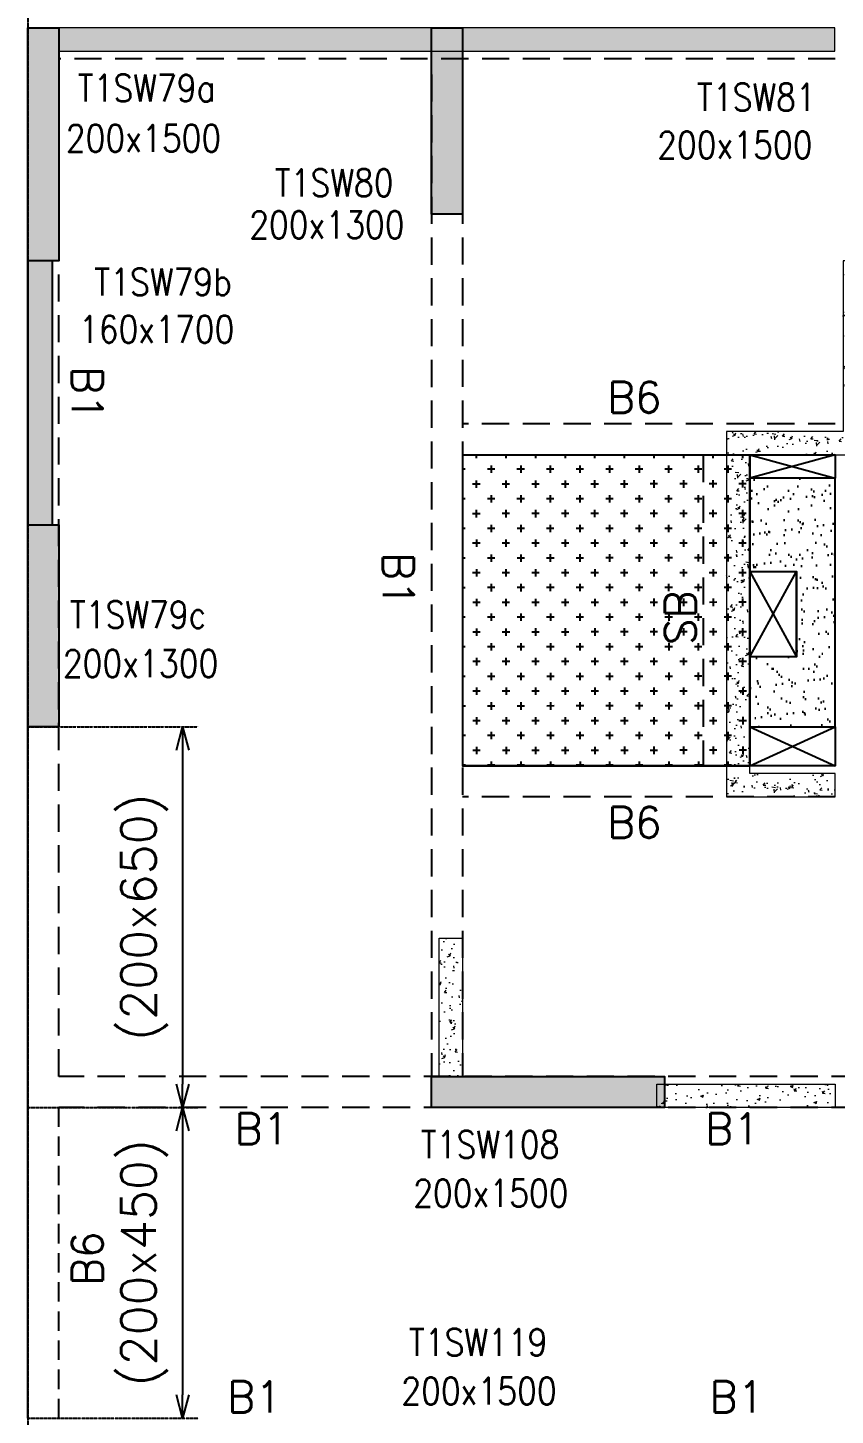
# Model space of a CAD drawing. Header units: millimetres. Extents: x 1078357 to 2594950, y -4969473 to -4636555.
# Drawn here: x 1974051 to 1979251, y -4662135 to -4653204 of the extents above; entities that cross this region are included whole.
import ezdxf

# ---------------------------------------------------------------- set-up
doc = ezdxf.new("R2010")
doc.units = ezdxf.units.MM
doc.header["$PDMODE"] = 35
for name, pattern in [('CONTINOUS', [0]), ('DOT', [0.25, 0, -0.25]), ('HIDDEN', [0.375, 0.25, -0.125])]:
    doc.linetypes.add(name, pattern=pattern)
doc.layers.get('0').update_dxf_attribs({"lineweight": 0})
doc.layers.get('Defpoints').update_dxf_attribs({"lineweight": 0})
for name, color, linetype, lineweight in [('A-_ANOTDIMA_D-', 6, 'Continuous', 13), ('COL. NO.', 30, 'Continuous', 25), ('COL. SIZE', 7, 'Continuous', 25), ('HATCH', 8, 'Continuous', 30), ('S-NON STR RCC WALL', 8, 'Continuous', 0)]:
    doc.layers.add(name, color=color, linetype=linetype, lineweight=lineweight)
for name, color, linetype in [('B-200x325', 201, 'HIDDEN'), ('B-200x450', 52, 'HIDDEN'), ('B-200x650', 241, 'HIDDEN'), ('B-300xSLAB THK.', 151, 'Continuous'), ('DC BEAM NO.', 7, 'Continuous'), ('DROP SLAB', 8, 'Continuous'), ('EXPANSION JOINT', 10, 'HIDDEN'), ('S-COLUMN_SHEAR WALL', 1, 'Continuous'), ('S-DIM', 2, 'Continuous'), ('SLAB FOLD', 8, 'Continuous')]:
    doc.layers.add(name, color=color, linetype=linetype)
doc.styles.add('Roman', font='romans')
doc.styles.add('ROMANS', font='romans.shx', dxfattribs={"width": 0.85})
doc.dimstyles.new('HARESH', dxfattribs={"dimtxt": 150, "dimasz": 75, "dimexe": 0, "dimexo": 0, "dimgap": 25, "dimtad": 1, "dimdec": 0, "dimdsep": 46, "dimtxsty": 'Roman', "dimblk": 'OBLIQUE', "dimcen": 225, "dimdle": 25, "dimclrd": 2, "dimclre": 2, "dimclrt": 7, "dimadec": 8, "dimazin": 1, "dimtfac": 1, "dimtdec": 0, "dimtmove": 0, "dimatfit": 0, "dimfxl": 1, "dimlwd": -1, "dimlwe": -1, "dimarcsym": 0})

# ---------------------------------------------------------------- blocks, each defined once
blk = doc.blocks.new('_Open30')
at = {"color": 0, "linetype": 'ByBlock', "lineweight": -2}
for p, q in [((-1, 0.268), (0, 0)), ((0, 0), (-1, -0.268)), ((0, 0), (-1, 0))]:
    blk.add_line(p, q, dxfattribs=at)
blk = doc.blocks.new('*D1124')
at = {"layer": 'Defpoints', "color": 0, "linetype": 'CONTINOUS', "ltscale": 0.5, "transparency": 16777216}
for p in [(1974051.5, -4657703.8, 0), (1974051.4, -4660153.7, 0), (1975048.5, -4660153.7)]:
    blk.add_point(p, dxfattribs=at)
at = {"layer": 'S-DIM', "color": 2, "linetype": 'DOT', "ltscale": 0.5, "transparency": 16777216}
for p, q in [((1974051.5, -4657703.8), (1975148.5, -4657703.8)), ((1974051.4, -4660153.7), (1975148.5, -4660153.7))]:
    blk.add_line(p, q, dxfattribs=at)
at = {"layer": 'S-DIM', "color": 2, "linetype": 'CONTINOUS', "ltscale": 0.5, "transparency": 16777216}
blk.add_line((1975048.5, -4657853.8), (1975048.5, -4660003.7), dxfattribs=at)
at = {"layer": 'S-DIM', "color": 2, "linetype": 'CONTINOUS', "ltscale": 0.5, "transparency": 16777216, "xscale": 150, "yscale": 150, "zscale": 150}
for p, rotation in [((1975048.5, -4657703.8), 90), ((1975048.5, -4660153.7), 270)]:
    blk.add_blockref('_Open30', p, dxfattribs=dict(at, rotation=rotation))
at = {"layer": 'S-DIM', "color": 7, "linetype": 'CONTINOUS', "ltscale": 0.5, "transparency": 16777216, "insert": (1974802.1, -4658928.7), "char_height": 225, "attachment_point": 5, "rotation": 90, "style": 'Roman'}
blk.add_mtext('(200x650)', dxfattribs=at)
blk = doc.blocks.new('*D1126')
at = {"layer": 'Defpoints', "color": 0, "linetype": 'CONTINOUS', "ltscale": 0.5, "transparency": 16777216}
for p in [(1974051.4, -4660153.8, 0), (1974051.4, -4662153.8, 0), (1975048.5, -4662153.8)]:
    blk.add_point(p, dxfattribs=at)
at = {"layer": 'S-DIM', "color": 2, "linetype": 'DOT', "ltscale": 0.5, "transparency": 16777216}
for p, q in [((1974051.4, -4660153.8), (1975148.5, -4660153.8)), ((1974051.4, -4662153.8), (1975148.5, -4662153.8))]:
    blk.add_line(p, q, dxfattribs=at)
at = {"layer": 'S-DIM', "color": 2, "linetype": 'CONTINOUS', "ltscale": 0.5, "transparency": 16777216}
blk.add_line((1975048.5, -4660303.8), (1975048.5, -4662003.8), dxfattribs=at)
at = {"layer": 'S-DIM', "color": 2, "linetype": 'CONTINOUS', "ltscale": 0.5, "transparency": 16777216, "xscale": 150, "yscale": 150, "zscale": 150}
for p, rotation in [((1975048.5, -4660153.8), 90), ((1975048.5, -4662153.8), 270)]:
    blk.add_blockref('_Open30', p, dxfattribs=dict(at, rotation=rotation))
at = {"layer": 'S-DIM', "color": 7, "linetype": 'CONTINOUS', "ltscale": 0.5, "transparency": 16777216, "insert": (1974802.1, -4661153.8), "char_height": 225, "attachment_point": 5, "rotation": 90, "style": 'Roman'}
blk.add_mtext('(200x450)', dxfattribs=at)
blk = doc.blocks.new('G$CD63B60BD')
at = {"layer": 'COL. NO.', "linetype": 'Continuous', "style": 'ROMANS', "width": 0.85}
for s, p in [('T1SW79a', (45047, 15424.4, 0)), ('T1SW81', (49034.4, 15365.8, -320.4)), ('T1SW80', (46315.9, 14814.6, -320.4)), ('T1SW79b', (45153.7, 14175.9, 0)), ('T1SW79c', (44996, 12034.4, 0)), ('T1SW108', (47256.1, 8624.3, -320.4)), ('T1SW119', (47179.4, 7350.6, -320.4))]:
    blk.add_text(s, height=175, dxfattribs=at).set_placement(p)
at = {"layer": 'COL. SIZE', "linetype": 'Continuous', "style": 'ROMANS', "width": 0.85}
for s, p in [('200x1500', (44970.2, 15101.1, 0)), ('200x1500', (48777.9, 15057.7, -320.4)), ('200x1300', (46151, 14543.5, -320.4)), ('160x1700', (45054.7, 13871.5, 0)), ('200x1300', (44951.3, 11720.3, 0)), ('200x1500', (47207, 8310.8, -320.4)), ('200x1500', (47130.2, 7037.1, -320.4))]:
    blk.add_text(s, height=175, dxfattribs=at).set_placement(p)

msp = doc.modelspace()

# ---------------------------------------------------------------- hatches: boundary and pattern name
at = {"layer": 'DROP SLAB'}
h = msp.add_hatch(dxfattribs=at)
h.set_pattern_fill('CROSS', color=8, scale=15, angle=0.03079)
h.set_pattern_definition([(180.03079016, (-1335090.53, 9384502.61), (-95.1987999, -95.3011726), [47.625, -142.875]), (270.03079016, (-1335114.35, 9384526.41), (95.3011726, -95.1987999), [47.625, -142.875])])
h.paths.add_polyline_path([(1978701.2, -4655954.2), (1976851.2, -4655954.2), (1976851.2, -4657954), (1978701.2, -4657954)])
at = {"layer": 'HATCH'}
h = msp.add_hatch(dxfattribs=at)
h.set_pattern_fill('AR-SAND', color=8, scale=3, angle=0.02985)
h.set_pattern_definition([(37.47015413, (-3052782.55, 18702404.9), (-4.72361136, 146.8264517), [0, -115.824, 0, -129.54, 0, -123.825]), (7.4701541, (-3052782.55, 18702404.9), (134.9689868, 214.9772528), [0, -62.484, 0, -104.394, 0, -40.005]), (327.4701541, (-3052876.28, 18702404.95), (237.2979035, 0.3075449), [0, -38.1, 0, -137.16, 0, -179.07]), (317.4701541, (-3052876.28, 18702404.95), (229.1017424, 66.759465), [0, -19.05, 0, -89.916, 0, -102.87])])
h.paths.add_polyline_path([(1979250.5, -4656103.7), (1978700.5, -4656103.7), (1978700.5, -4656703.8), (1979000.4, -4656703.8), (1979000.4, -4657253.7), (1978700.5, -4657253.7), (1978700.5, -4657703.7), (1979250.4, -4657703.7)])
at = {"layer": 'S-COLUMN_SHEAR WALL', "lineweight": 25}
h = msp.add_hatch(color=1, dxfattribs=at)
h.dxf.hatch_style = 1
h.paths.add_polyline_path([(1974051.2, -4653203.8), (1974251.2, -4653203.8), (1974251.2, -4654703.8), (1974051.2, -4654703.8)])
h = msp.add_hatch(color=1, dxfattribs=at)
h.dxf.hatch_style = 1
h.paths.add_polyline_path([(1976651.2, -4654403.9), (1976851.2, -4654403.9), (1976851.2, -4653203.8), (1976651.2, -4653203.8)])
at = {"layer": 'S-COLUMN_SHEAR WALL', "lineweight": 25, "extrusion": (-1.00316e-06, -2.11765e-11, 1)}
h = msp.add_hatch(color=1, dxfattribs=at)
h.dxf.hatch_style = 1
h.paths.add_polyline_path([(1974051.2, -4656403.7), (1974211.2, -4656403.7), (1974211.2, -4654703.7), (1974051.2, -4654703.7)])
at = {"layer": 'S-COLUMN_SHEAR WALL', "lineweight": 25}
h = msp.add_hatch(color=1, dxfattribs=at)
h.dxf.hatch_style = 1
h.paths.add_polyline_path([(1974251.2, -4657703.8), (1974051.2, -4657703.8), (1974051.2, -4656403.8), (1974251.2, -4656403.8)])
h = msp.add_hatch(color=1, dxfattribs=at)
h.dxf.hatch_style = 1
h.paths.add_polyline_path([(1976651.2, -4659953.8), (1978151.2, -4659953.8), (1978151.2, -4660153.8), (1976651.2, -4660153.8)])
at = {"layer": 'S-NON STR RCC WALL'}
h = msp.add_hatch(dxfattribs=at)
h.set_pattern_fill('AR-CONC', color=256)
h.set_pattern_definition([(50, (-5507294, 27894427.33), (182.184669, -15.93908554), [19.05, -209.55]), (355, (-5507294, 27894427.33), (-35.2434214, 191.0568452), [15.24, -167.6405842]), (100.4514447, (-5507278.81, 27894426), (146.9412471, 175.1177519), [16.1900088, -178.0902446]), (46.1842, (-5507294, 27894478.13), (271.0790409, -42.042328), [28.575, -314.325]), (96.6355576, (-5507271.4, 27894474.62), (237.404134, 247.4261246), [24.2850231, -267.1356082]), (351.1841512, (-5507294, 27894478.13), (237.404134, 247.4261246), [22.859967, -251.459732]), (21, (-5507268.6, 27894465.43), (151.6143913, -102.2651982), [19.05, -209.55]), (326, (-5507268.6, 27894465.43), (61.8020283, 184.1879661), [15.24, -167.64]), (71.451445, (-5507255.96, 27894456.9), (213.4164193, 81.9227689), [16.1900088, -178.0899376]), (37.5, (-5507293.994, 27894427.326), (3.08860325, 84.55503887), [0, -165.608, 0, -170.18, 0, -168.275]), (7.5, (-5507293.99, 27894427.33), (66.8196625, 100.18057482), [0, -97.028, 0, -161.798, 0, -64.135]), (327.5, (-5507350.636, 27894427.326), (135.59059517, -5.72874399), [0, -63.5, 0, -198.12, 0, -262.89]), (317.5, (-5507376.04, 27894427.33), (148.1291814, 25.42649103), [0, -82.55, 0, -131.572, 0, -186.69])])
h.paths.add_polyline_path([(1979248.5, -4653203.8), (1974251.4, -4653203.8), (1974251.4, -4653353.8), (1979248.5, -4653353.8)])
h = msp.add_hatch(dxfattribs=at)
h.set_pattern_fill('AR-CONC', color=256)
h.set_pattern_definition([(50, (-4410069.28, 23210408.14), (182.184669, -15.9390855), [19.05, -209.55]), (355, (-4410069.28, 23210408.14), (-35.2434214, 191.0568452), [15.24, -167.6405842]), (100.4514447, (-4410054.1, 23210406.81), (146.9412471, 175.1177519), [16.1900088, -178.0902446]), (46.1842, (-4410069.28, 23210458.94), (271.0790409, -42.042328), [28.575, -314.325]), (96.6355576, (-4410046.7, 23210455.44), (237.404134, 247.4261246), [24.2850231, -267.1356082]), (351.1841512, (-4410069.28, 23210458.94), (237.404134, 247.4261246), [22.859967, -251.459732]), (21, (-4410043.88, 23210446.24), (151.6143913, -102.2651982), [19.05, -209.55]), (326, (-4410043.88, 23210446.24), (61.8020283, 184.1879661), [15.24, -167.64]), (71.451445, (-4410031.24, 23210437.72), (213.4164193, 81.9227689), [16.1900088, -178.0899376]), (37.5, (-4410069.28, 23210408.14), (3.08860325, 84.55503887), [0, -165.608, 0, -170.18, 0, -168.275]), (7.5, (-4410069.28, 23210408.14), (66.8196625, 100.18057482), [0, -97.028, 0, -161.798, 0, -64.135]), (327.5, (-4410125.92, 23210408.14), (135.59059517, -5.728744), [0, -63.5, 0, -198.12, 0, -262.89]), (317.5, (-4410151.32, 23210408.14), (148.1291814, 25.42649103), [0, -82.55, 0, -131.572, 0, -186.69])])
h.paths.add_polyline_path([(1978551.4, -4655803.8), (1978551.4, -4658153.8), (1979251.4, -4658153.8), (1979251.4, -4658003.8), (1978701.4, -4658003.8), (1978701.4, -4655953.8), (1979451.4, -4655953.8), (1979451.4, -4654703.8), (1979301.4, -4654703.8), (1979301.4, -4655803.8)])
h = msp.add_hatch(dxfattribs=at)
h.set_pattern_fill('AR-CONC', color=256, angle=180)
h.set_pattern_definition([(50, (-5474833.74, 27894427.32), (182.184669, -15.93908554), [19.05, -209.55]), (355, (-5474833.74, 27894427.32), (-35.2434214, 191.0568452), [15.24, -167.6405842]), (100.4514447, (-5474818.56, 27894425.99), (146.9412471, 175.1177519), [16.1900088, -178.0902446]), (46.1842, (-5474833.74, 27894478.12), (271.0790409, -42.042328), [28.575, -314.325]), (96.6355576, (-5474811.15, 27894474.62), (237.404134, 247.4261246), [24.2850231, -267.1356082]), (351.1841512, (-5474833.74, 27894478.12), (237.404134, 247.4261246), [22.859967, -251.459732]), (21, (-5474808.34, 27894465.42), (151.6143913, -102.2651982), [19.05, -209.55]), (326, (-5474808.34, 27894465.42), (61.8020283, 184.1879661), [15.24, -167.64]), (71.451445, (-5474795.7, 27894456.9), (213.4164193, 81.9227689), [16.1900088, -178.0899376]), (37.5, (-5474833.74, 27894427.32), (3.08860325, 84.55503887), [0, -165.608, 0, -170.18, 0, -168.275]), (7.5, (-5474833.74, 27894427.32), (66.8196625, 100.18057482), [0, -97.028, 0, -161.798, 0, -64.135]), (327.5, (-5474890.38, 27894427.32), (135.59059517, -5.72874399), [0, -63.5, 0, -198.12, 0, -262.89]), (317.5, (-5474915.78, 27894427.32), (148.1291814, 25.42649103), [0, -82.55, 0, -131.572, 0, -186.69])])
h.paths.add_polyline_path([(1976701.4, -4659063.8), (1976851.4, -4659063.8), (1976851.4, -4659953.7), (1976701.4, -4659953.7)])
at = {"layer": 'S-NON STR RCC WALL', "ltscale": 700}
h = msp.add_hatch(dxfattribs=at)
h.set_pattern_fill('AR-CONC', color=256)
h.set_pattern_definition([(50, (854010.1, -118119.31), (182.184669, -15.9390855), [19.05, -209.55]), (355, (854010.1, -118119.31), (-35.2434214, 191.056845), [15.24, -167.640584]), (100.4514447, (854025.29, -118120.64), (146.941247, 175.117752), [16.190009, -178.0902446]), (46.1842, (854010.1, -118068.51), (271.079041, -42.042328), [28.575, -314.325]), (96.6355576, (854032.7, -118072.02), (237.404134, 247.426125), [24.285023, -267.135608]), (351.184151, (854010.1, -118068.5), (237.404134, 247.426125), [22.859967, -251.459732]), (21, (854035.5, -118081.21), (151.6143913, -102.265198), [19.05, -209.55]), (326, (854035.5, -118081.21), (61.802028, 184.187966), [15.24, -167.64]), (71.451445, (854048.14, -118089.74), (213.416419, 81.922769), [16.190009, -178.0899376]), (37.5, (854010.104, -118119.31), (3.08860325, 84.5550389), [0, -165.608, 0, -170.18, 0, -168.275]), (7.5, (854010.1, -118119.31), (66.8196625, 100.1805748), [0, -97.028, 0, -161.798, 0, -64.135]), (327.5, (853953.46, -118119.31), (135.5905952, -5.728744), [0, -63.5, 0, -198.12, 0, -262.89]), (317.5, (853928.06, -118119.31), (148.1291814, 25.426491), [0, -82.55, 0, -131.572, 0, -186.69])])
h.paths.add_polyline_path([(1978101.4, -4660003.8), (1979251.4, -4660003.8), (1979251.4, -4660153.8), (1978101.4, -4660153.8)])

# ---------------------------------------------------------------- linework, layer by layer
at = {"layer": 'B-200x325', "ltscale": 700}
for p, q in [((1979251.2, -4655754.2, 0), (1976851.2, -4655754.2, 0)), ((1979251, -4658154, 0), (1976851.2, -4658154, 0))]:
    msp.add_line(p, q, dxfattribs=at)
at = {"layer": 'B-200x325', "linetype": 'Continuous', "ltscale": 700}
for p, q in [((1979251.2, -4655954.2, 0), (1976851.2, -4655954.2, 0)), ((1979251, -4657954, 0), (1976851.2, -4657954, 0))]:
    msp.add_line(p, q, dxfattribs=at)
at = {"layer": 'B-200x450', "linetype": 'Continuous', "ltscale": 500}
msp.add_line((1974051.4, -4662153.8, 0), (1974051.4, -4660153.8, 0), dxfattribs=at)
at = {"layer": 'B-200x450', "linetype": 'HIDDEN', "ltscale": 500}
msp.add_line((1974251.4, -4662153.8, 0), (1974251.4, -4660153.7, 0), dxfattribs=at)
at = {"layer": 'B-200x650', "linetype": 'HIDDEN', "ltscale": 700}
for p, q in [((1979251.4, -4653403.8, 0), (1974251.4, -4653403.8, 0)), ((1976651.4, -4653503.9, 0), (1976651.4, -4659953.7, 0)), ((1976851.4, -4653503.8, 0), (1976851.4, -4659953.7, 0)), ((1974251.4, -4659953.7, 0), (1974251.4, -4654703.8, 0)), ((1979926.2, -4659953.7, 0), (1974251.4, -4659953.7, 0)), ((1979926.2, -4660153.7, 0), (1974251.4, -4660153.7, 0))]:
    msp.add_line(p, q, dxfattribs=at)
at = {"layer": 'B-200x650', "linetype": 'CONTINOUS', "ltscale": 700}
for p, q in [((1974051.4, -4660153.8, 0), (1974051.4, -4654703.8, 0)), ((1974051.4, -4657203.8, 0), (1974051.4, -4657203.8, 0))]:
    msp.add_line(p, q, dxfattribs=at)
at = {"layer": 'B-200x650', "ltscale": 700}
msp.add_line((1974051.4, -4657003.8, 0), (1974051.4, -4657003.8, 0), dxfattribs=at)
at = {"layer": 'B-300xSLAB THK.', "linetype": 'HIDDEN', "ltscale": 700}
msp.add_line((1978400.8, -4655954.2, 0), (1978400.8, -4657954, 0), dxfattribs=at)
at = {"layer": 'B-300xSLAB THK.', "linetype": 'ByBlock', "ltscale": 700}
msp.add_line((1978700.8, -4655954.2, 0), (1978700.8, -4657954, 0), dxfattribs=at)
at = {"layer": 'DROP SLAB', "color": 3, "linetype": 'CONTINOUS', "ltscale": 500}
for p, q in [((1979250.8, -4655953.8, 0), (1978700.8, -4656103.8, 0)), ((1978701.6, -4655954, 0), (1979250.8, -4656103.8, 0)), ((1978701.1, -4656703.7, 0), (1979001.1, -4657253.7, 0)), ((1978701.1, -4657253.7, 0), (1979001.1, -4656703.7, 0)), ((1978701.2, -4657703.8), (1979251.1, -4657953.8, 0)), ((1978701.2, -4657953.8, 0), (1979251.2, -4657703.8))]:
    msp.add_line(p, q, dxfattribs=at)
at = {"layer": 'DROP SLAB', "color": 3, "linetype": 'CONTINOUS', "ltscale": 500, "elevation": 0}
for points in [[(1978701.2, -4655954.2), (1976851.2, -4655954.2), (1976851.2, -4657954), (1978701.2, -4657954)], [(1978700.8, -4655954), (1979250.8, -4655954), (1979250.8, -4656103.8), (1978700.8, -4656103.8)], [(1978701.1, -4656703.7), (1979001.1, -4656703.7), (1979001.1, -4657253.7), (1978701.1, -4657253.7)], [(1978701.2, -4657703.8), (1979251.1, -4657703.8), (1979251.1, -4657953.8), (1978701.2, -4657953.8)]]:
    msp.add_lwpolyline(points, close=True, dxfattribs=at)
at = {"layer": 'EXPANSION JOINT'}
msp.add_line((1974051.4, -4650463.8, 0), (1974051.4, -4670796.3, 0), dxfattribs=at)
msp.add_line((1974051.4, -4650463.8, 0), (1974051.4, -4670796.3, 0), dxfattribs=at)
at = {"layer": 'S-COLUMN_SHEAR WALL', "color": 1, "lineweight": 25, "elevation": 0}
for points in [[(1974051.2, -4653203.8), (1974251.2, -4653203.8), (1974251.2, -4654703.8), (1974051.2, -4654703.8)], [(1976651.2, -4653203.8), (1976851.2, -4653203.8), (1976851.2, -4654403.9), (1976651.2, -4654403.9)], [(1974251.2, -4657703.8), (1974051.2, -4657703.8), (1974051.2, -4656403.8), (1974251.2, -4656403.8)], [(1976651.2, -4659953.8), (1978151.2, -4659953.8), (1978151.2, -4660153.8), (1976651.2, -4660153.8)]]:
    msp.add_lwpolyline(points, close=True, dxfattribs=at)
at = {"layer": 'S-COLUMN_SHEAR WALL', "color": 1, "lineweight": 25, "extrusion": (-1.00316e-06, -2.11765e-11, 1), "elevation": -2}
msp.add_lwpolyline([(1974051.2, -4656403.7), (1974211.2, -4656403.7), (1974211.2, -4654703.7), (1974051.2, -4654703.7)], close=True, dxfattribs=at)
at = {"layer": 'S-NON STR RCC WALL', "elevation": 0}
for points in [[(1979248.5, -4653203.8), (1974251.4, -4653203.8), (1974251.4, -4653353.8), (1979248.5, -4653353.8)], [(1978551.4, -4655803.8), (1978551.4, -4658153.8), (1979251.4, -4658153.8), (1979251.4, -4658003.8), (1978701.4, -4658003.8), (1978701.4, -4655953.8), (1979451.4, -4655953.8), (1979451.4, -4654703.8), (1979301.4, -4654703.8), (1979301.4, -4655803.8)]]:
    msp.add_lwpolyline(points, close=True, dxfattribs=at)
at = {"layer": 'S-NON STR RCC WALL', "ltscale": 700, "elevation": 0}
for points in [[(1976701.4, -4659063.8), (1976851.4, -4659063.8), (1976851.4, -4659953.7), (1976701.4, -4659953.7)], [(1978101.4, -4660003.8), (1979251.4, -4660003.8), (1979251.4, -4660153.8), (1978101.4, -4660153.8)]]:
    msp.add_lwpolyline(points, close=True, dxfattribs=at)
at = {"layer": 'SLAB FOLD', "color": 8, "ltscale": 1000, "elevation": 0}
msp.add_lwpolyline([(1979250.5, -4656103.7), (1978700.5, -4656103.7), (1978700.5, -4656703.8), (1979000.4, -4656703.8), (1979000.4, -4657253.7), (1978700.5, -4657253.7), (1978700.5, -4657703.7), (1979250.4, -4657703.7), (1979250.5, -4656103.7)], dxfattribs=at)

# ---------------------------------------------------------------- block references
at = {"layer": 'A-_ANOTDIMA_D-', "color": 2, "ltscale": 700}
msp.add_blockref('G$CD63B60BD', (1929326.2, -4669103.8, 0), dxfattribs=at)

# ---------------------------------------------------------------- texts
at = {"layer": 'B-200x325', "linetype": 'Continuous', "ltscale": 700, "style": 'ROMANS'}
for p in [(1977781.7, -4655682, -2.7), (1977781.7, -4658419.2, -2.7)]:
    msp.add_text('B6', height=200, rotation=0.00055, dxfattribs=at).set_placement(p)
at = {"layer": 'B-200x650', "linetype": 'HIDDEN', "ltscale": 500, "style": 'ROMANS'}
for rotation, p in [(269.99906, (1974334.6, -4655382.1, -2.7)), (269.99906, (1976337.6, -4656578.8, -2.7)), (359.99906, (1975383.5, -4660391, -2.7)), (359.99906, (1978413.5, -4660390.9, -2.7)), (0.00094, (1975335, -4662116.6, -2.7)), (0.00094, (1978442.2, -4662116.6, -2.7))]:
    msp.add_text('B1', height=200, rotation=rotation, dxfattribs=at).set_placement(p)
at = {"layer": 'B-300xSLAB THK.', "linetype": 'Continuous', "ltscale": 700, "style": 'ROMANS'}
msp.add_text('SB', height=200, rotation=90.00094, dxfattribs=at).set_placement((1978353.9, -4657178.4, -2.7))
at = {"layer": 'DC BEAM NO.', "linetype": 'HIDDEN', "ltscale": 500, "style": 'ROMANS'}
msp.add_text('B6', height=200, rotation=90, dxfattribs=at).set_placement((1974535.3, -4661303, -2.7))

# ---------------------------------------------------------------- dimensions: what is measured, and where the dimension line sits
at = {"layer": 'S-DIM', "linetype": 'CONTINOUS', "ltscale": 0.5}
for base, p1, p2, text, picture, middle in [((1975048.5, -4660153.7, 0), (1974051.5, -4657703.8, 0), (1974051.4, -4660153.7, 0), '(200x650)', '*D1124', (1974802.1, -4658928.7, 0)), ((1975048.5, -4662153.8, 0), (1974051.4, -4660153.8, 0), (1974051.4, -4662153.8, 0), '(200x450)', '*D1126', (1974802.1, -4661153.8, 0))]:
    dim = msp.add_linear_dim(base=base, p1=p1, p2=p2, angle=90, text=text, dimstyle='HARESH', override={"dimtxt": 225, "dimasz": 150, "dimexe": 100, "dimgap": 75, "dimtxsty": 'Roman', "dimblk1": 'Open30', "dimblk2": 'Open30', "dimsah": 1, "dimdle": 1, "dimfxl": 500, "dimarcsym": 1}, dxfattribs=at)
    dim.commit()
    dim.dimension.update_dxf_attribs({"geometry": picture, "text_midpoint": middle})

doc.saveas('drawing.dxf')
